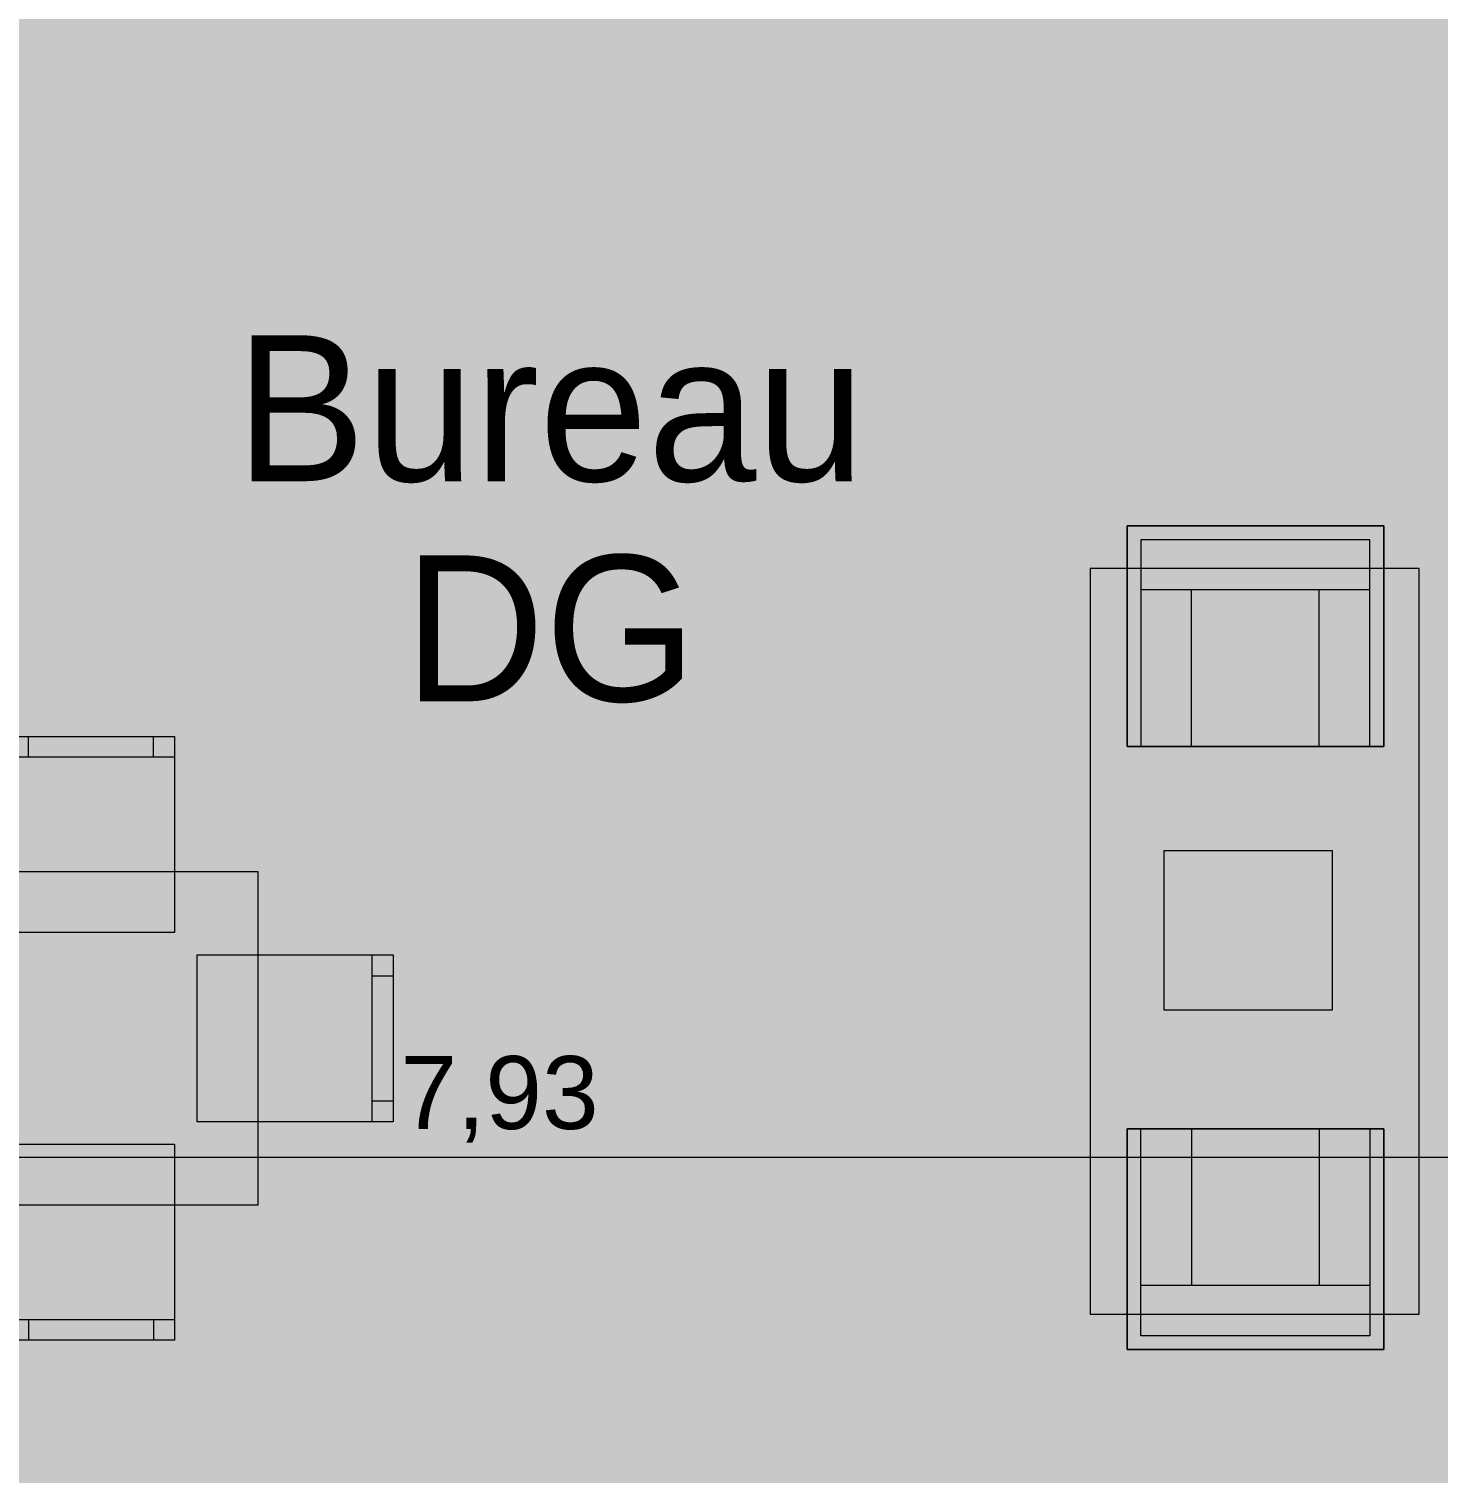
# Model space of a CAD drawing. Header units: millimetres. Extents: x 141848 to 1648660, y -465012 to -151356.
# Drawn here: x 440811 to 444191, y -260829 to -257365 of the extents above; entities that cross this region are included whole.
import ezdxf

# ---------------------------------------------------------------- set-up
doc = ezdxf.new("R2010")
doc.units = ezdxf.units.MM
doc.header["$MEASUREMENT"] = 0
for name, color, linetype in [('Cotations - 1_100', 7, 'Continuous'), ('Hachure', 7, 'Continuous'), ('Intérieur - Mobilier', 7, 'Continuous'), ('Sols_ Dalles', 7, 'Continuous')]:
    doc.layers.add(name, color=color, linetype=linetype)
doc.styles.add('STYLE_GENERE_1', font='')
doc.styles.add('STYLE_GENERE_2', font='')
doc.styles.get('STYLE_GENERE_1').set_extended_font_data('Agency FB')
doc.styles.get('STYLE_GENERE_2').set_extended_font_data('Arial')
doc.dimstyles.new('STYLE_GENERE__2', dxfattribs={"dimtxt": 175, "dimasz": 190, "dimexe": 0.18, "dimexo": 0.0625, "dimgap": 0, "dimtad": 1, "dimtih": 1, "dimtoh": 1, "dimlfac": 0.001, "dimzin": 0, "dimdsep": 46, "dimtxsty": 'STYLE_GENERE_2', "dimblk": 'ARROWHEAD_6', "dimblk1": 'ARROWHEAD_6', "dimblk2": 'ARROWHEAD_6', "dimcen": 0.09, "dimse1": 1, "dimse2": 1, "dimclrd": 7, "dimclre": 7, "dimclrt": 7, "dimazin": 0, "dimtfac": 1, "dimtdec": 4, "dimtmove": 0, "dimatfit": 3, "dimfxl": 0, "dimtolj": 1, "dimtzin": 0, "dimarcsym": 0})

# ---------------------------------------------------------------- blocks, each defined once
blk = doc.blocks.new('Dalle_2_1', base_point=(437925.1, -253415.6))
at = {"layer": 'Sols_ Dalles', "linetype": 'Continuous', "lineweight": 0, "true_color": 0x3f3f3f}
blk.add_hatch(color=250, dxfattribs=at).paths.add_polyline_path([(437925.1, -253415.6), (437925.1, -261165.6), (462925.6, -261165.6), (462925.6, -253415.6), (454775.6, -253415.6), (454775.6, -253695.6), (454775.6, -256475.6), (443260.6, -256475.6), (443260.6, -254581.9), (442677.2, -254581.9), (442677.2, -253415.6)])
blk = doc.blocks.new('Dalle_13_1', base_point=(437925.1, -253415.6))
at = {"layer": 'Sols_ Dalles', "linetype": 'Continuous', "lineweight": 0, "true_color": 0x3f3f3f}
h = blk.add_hatch(color=250, dxfattribs=at)
h.paths.add_polyline_path([(437925.1, -253415.6), (437925.1, -261165.6), (462925.6, -261165.6), (462925.6, -253415.6)])
h.paths.add_polyline_path([(443540.6, -253695.6), (448350.6, -253695.6), (448350.6, -256195.6), (443540.6, -256195.6)], flags=0)
h.paths.add_polyline_path([(448630.6, -253695.6), (454775.6, -253695.6), (454775.6, -256375.6), (448630.6, -256375.6)], flags=0)
blk = doc.blocks.new('Table haute rectangulaire 24')
at = {"color": 253, "linetype": 'Continuous', "lineweight": 5, "true_color": 0x9f9f9f}
for p, q in [((-150, 1474.2), (-150, 1524.2)), ((150, 1474.2), (150, 1524.2)), ((-200, 1474.2), (200, 1474.2)), ((-674.2, 600), (-674.2, 1000)), ((674.2, 1000), (674.2, 600)), ((-674.2, 950), (-724.2, 950)), ((674.2, 950), (724.2, 950)), ((-674.2, 650), (-724.2, 650)), ((674.2, 650), (724.2, 650)), ((-674.2, -200), (-674.2, 200)), ((674.2, 200), (674.2, -200)), ((-674.2, 150), (-724.2, 150)), ((674.2, 150), (724.2, 150)), ((-674.2, -150), (-724.2, -150)), ((674.2, -150), (724.2, -150)), ((-674.2, -1000), (-674.2, -600)), ((674.2, -600), (674.2, -1000)), ((-674.2, -650), (-724.2, -650)), ((674.2, -650), (724.2, -650)), ((-674.2, -950), (-724.2, -950)), ((674.2, -950), (724.2, -950)), ((-200, -1474.2), (200, -1474.2)), ((-150, -1474.2), (-150, -1524.2)), ((150, -1474.2), (150, -1524.2))]:
    blk.add_line(p, q, dxfattribs=at)
at = {"color": 253, "linetype": 'Continuous', "lineweight": 5, "true_color": 0x9f9f9f, "flags": 128}
for points in [[(-200, 1054.2), (200, 1054.2), (200, 1524.2), (-200, 1524.2)], [(-400, -1200), (400, -1200), (400, 1200), (-400, 1200)], [(-254.2, 600), (-254.2, 1000), (-724.2, 1000), (-724.2, 600)], [(254.2, 1000), (254.2, 600), (724.2, 600), (724.2, 1000)], [(-254.2, -200), (-254.2, 200), (-724.2, 200), (-724.2, -200)], [(254.2, 200), (254.2, -200), (724.2, -200), (724.2, 200)], [(-254.2, -1000), (-254.2, -600), (-724.2, -600), (-724.2, -1000)], [(254.2, -600), (254.2, -1000), (724.2, -1000), (724.2, -600)], [(-200, -1054.2), (200, -1054.2), (200, -1524.2), (-200, -1524.2)]]:
    blk.add_lwpolyline(points, close=True, dxfattribs=at)
blk = doc.blocks.new('*D172')
at = {"layer": 'Cotations - 1_100', "color": 7, "linetype": 'Continuous', "lineweight": 5}
for p, q in [((438205.1, -260258.9), (438205.1, -259883.9)), ((446130.6, -260258.9), (446130.6, -259883.9)), ((438305.1, -259971.4), (438105.1, -260171.4)), ((446030.6, -260171.4), (446230.6, -259971.4)), ((438055.1, -260071.4), (438205.1, -260071.4)), ((438205.1, -260071.4), (446130.6, -260071.4))]:
    blk.add_line(p, q, dxfattribs=at)
at = {"layer": 'Cotations - 1_100', "color": 7, "lineweight": 5, "char_height": 175, "attachment_point": 7, "style": 'STYLE_GENERE_2'}
for s, insert in [('\\A1;{\\pql;\\fArial|b0|i0|c0|p38;7,93}', (441702.2, -260036.4)), ('\\A1;{\\pql;\\fArial|b0|i0|c0|p38;0,10}', (445565, -260036.4))]:
    blk.add_mtext(s, dxfattribs=dict(at, insert=insert))
blk = doc.blocks.new('ARROWHEAD_6')
at = {"color": 0, "linetype": 'Continuous', "lineweight": 0}
for p, q in [((-0.5, -0.5), (0.5, 0.5)), ((0, 0), (-1, 0))]:
    blk.add_line(p, q, dxfattribs=at)

msp = doc.modelspace()

# ---------------------------------------------------------------- hatches: boundary and pattern name
at = {"linetype": 'Continuous', "lineweight": 5}
for points in [[(444060.918, -258557.131), (443445.334, -258557.131), (443445.334, -259086.554), (444060.918, -259086.554)], [(443357.066, -260447.723), (444145.838, -260447.723), (444145.838, -258659.385), (443357.066, -258659.385)], [(443445.334, -260003.66), (444060.918, -260003.66), (444060.918, -260533.082), (443445.334, -260533.082)]]:
    msp.add_hatch(color=255, dxfattribs=at).paths.add_polyline_path(points)

# ---------------------------------------------------------------- linework, layer by layer
at = {"color": 255, "linetype": 'Continuous', "lineweight": 5, "flags": 128}
for points in [[(444060.918, -258557.131), (443445.334, -258557.131), (443445.334, -259086.554), (444060.918, -259086.554)], [(443357.066, -260447.723), (444145.838, -260447.723), (444145.838, -258659.385), (443357.066, -258659.385)], [(443445.334, -260003.66), (444060.918, -260003.66), (444060.918, -260533.082), (443445.334, -260533.082)]]:
    msp.add_lwpolyline(points, close=True, dxfattribs=at)
at = {"layer": 'Intérieur - Mobilier', "color": 8, "linetype": 'Continuous', "lineweight": 5}
for p, q in [((443445.334, -259086.554), (443445.334, -258557.131)), ((443445.334, -258557.131), (444060.918, -258557.131)), ((444060.918, -258557.131), (444060.918, -259086.554)), ((444027.829, -258590.22), (443478.423, -258590.22)), ((443478.423, -258590.22), (443478.423, -259086.554)), ((444027.829, -259086.554), (444027.829, -258590.22)), ((444027.829, -258710.548), (443478.423, -258710.548)), ((443599.718, -259086.554), (443599.718, -258710.548)), ((443906.534, -259086.554), (443906.534, -258710.548)), ((444060.918, -259086.554), (443445.334, -259086.554)), ((444060.918, -260003.66), (443445.334, -260003.66)), ((443445.334, -260003.66), (443445.334, -260533.082)), ((443478.423, -260499.993), (443478.423, -260003.66)), ((443599.718, -260003.66), (443599.718, -260379.665)), ((443906.534, -260003.66), (443906.534, -260379.665)), ((444027.829, -260003.66), (444027.829, -260499.993)), ((444060.918, -260533.082), (444060.918, -260003.66)), ((444027.829, -260379.665), (443478.423, -260379.665)), ((444027.829, -260499.993), (443478.423, -260499.993)), ((443445.334, -260533.082), (444060.918, -260533.082))]:
    msp.add_line(p, q, dxfattribs=at)
at = {"layer": 'Intérieur - Mobilier', "color": 8, "linetype": 'Continuous', "lineweight": 5, "flags": 128}
for points in [[(443445.334, -258659.385), (443357.066, -258659.385), (443357.066, -260447.723), (443445.334, -260447.723)], [(444060.918, -260447.723), (444145.838, -260447.723), (444145.838, -258659.385), (444060.918, -258659.385)]]:
    msp.add_lwpolyline(points, dxfattribs=at)
msp.add_lwpolyline([(443938.348, -259336.157), (443533.49, -259336.157), (443533.49, -259718.241), (443938.348, -259718.241)], close=True, dxfattribs=at)

# ---------------------------------------------------------------- block references
at = {"color": 253, "linetype": 'Continuous', "lineweight": 5, "true_color": 0x9f9f9f, "xscale": -1, "zscale": 1000, "rotation": 270}
msp.add_blockref('Table haute rectangulaire 24', (440160.517, -259786.355), dxfattribs=at)
at = {"layer": 'Sols_ Dalles', "color": 250, "linetype": 'Continuous', "lineweight": 5, "true_color": 0x1f1f1f}
for name in ['Dalle_2_1', 'Dalle_13_1']:
    msp.add_blockref(name, (437925.061, -253415.571), dxfattribs=at)

# ---------------------------------------------------------------- texts
at = {"layer": 'Hachure', "color": 250, "linetype": 'Continuous', "lineweight": 5, "true_color": 0x3f3f3f, "insert": (442061.625, -258541.237), "char_height": 350, "attachment_point": 5, "line_spacing_factor": 0.904865, "style": 'STYLE_GENERE_1'}
msp.add_mtext('\\A1;{\\pqc;\\fAgency FB|b0|i0|c0|p34;Bureau \\P\\pqc;\\fAgency FB|b0|i0|c0|p34;DG}', dxfattribs=at)

# ---------------------------------------------------------------- dimensions: what is measured, and where the dimension line sits
at = {"layer": 'Cotations - 1_100', "color": 7, "linetype": 'Continuous', "lineweight": 5}
dim = msp.add_linear_dim(base=(446130.578, -260071.45), p1=(438205.061, -260885.571), p2=(446130.578, -258676.231), dimstyle='STYLE_GENERE__2', dxfattribs=at)
dim.commit()
dim.dimension.update_dxf_attribs({"geometry": '*D172', "text_midpoint": (441929.512, -259948.95), "dimtype": 160})

doc.saveas('drawing.dxf')
